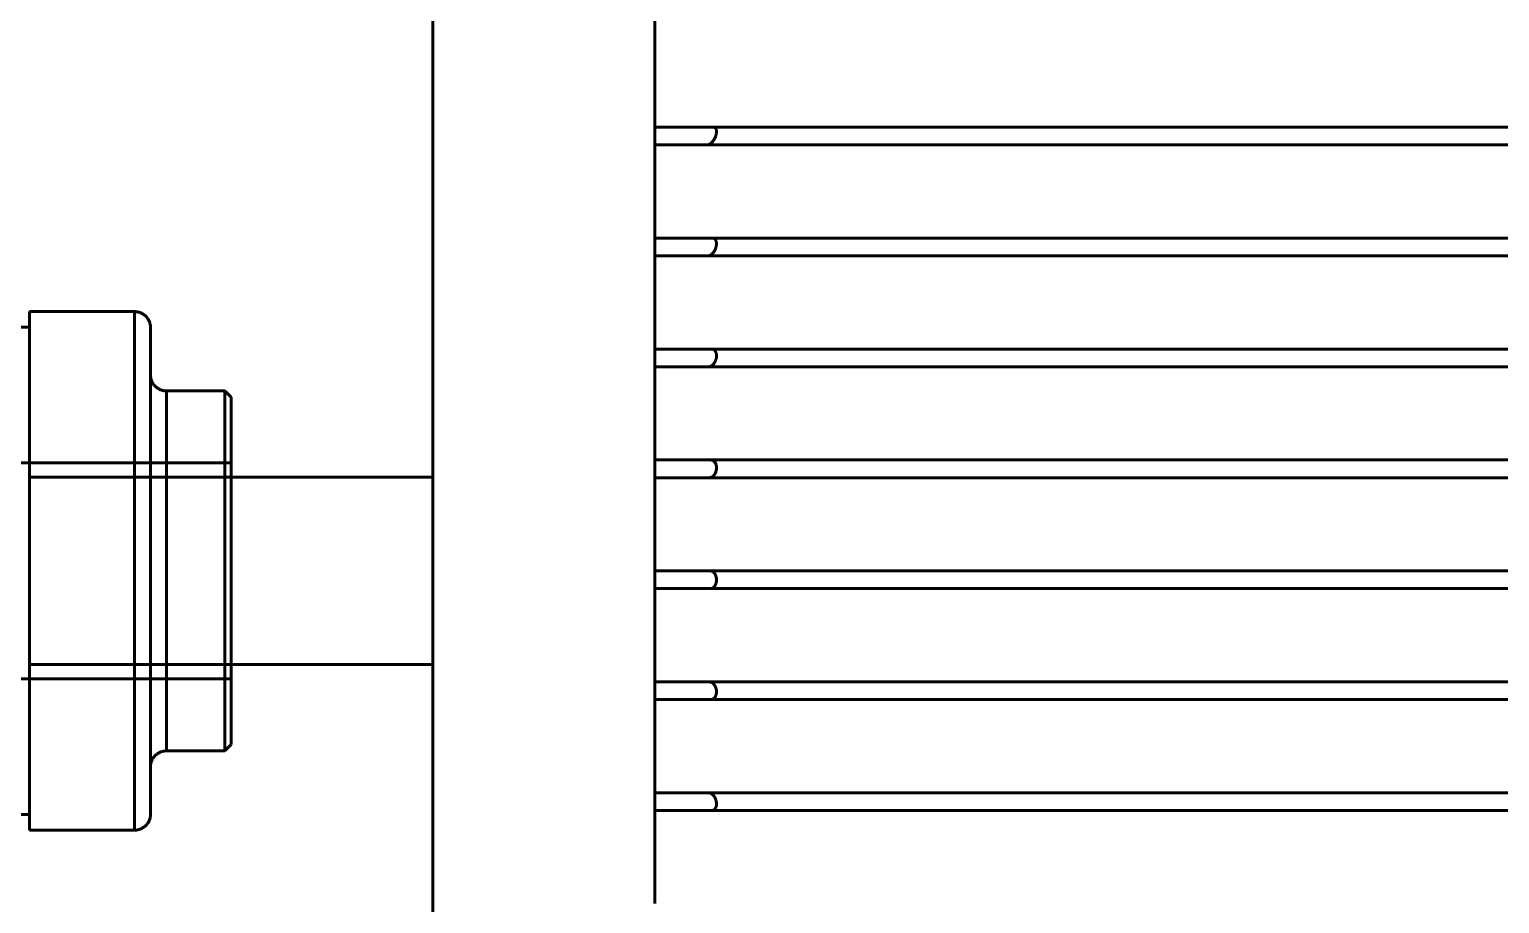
# Model space of a CAD drawing. Header units: millimetres. Extents: x -1437 to 2444, y -445 to 905.
# Drawn here: x 1100 to 1610, y 68 to 371 of the extents above; entities that cross this region are included whole.
import ezdxf

# ---------------------------------------------------------------- set-up
doc = ezdxf.new("R2010")
doc.units = ezdxf.units.MM
doc.layers.add('G-IMPT', color=8, linetype='Continuous', lineweight=40)

# ---------------------------------------------------------------- blocks, each defined once
blk = doc.blocks.new('A3-PCW-PUMP-300X250_dwg_10_PART_Standard_coupling_990_400_in_ASM_CPKN_3e_250_400-7417974-前')
at = {"layer": 'G-IMPT', "lineweight": 60}
for p, q in [((902.5, 183), (902.5, 270.75)), ((917.5, 273), (904.75, 273)), ((904.75, 183), (904.75, 273)), ((917.5, 273), (917.5, 183)), ((929.5, 271.2), (917.5, 271.2)), ((917.5, 183), (917.5, 271.2)), ((929.5, 271.2), (929.5, 183)), ((1079, 271.2), (1067, 271.2)), ((1067, 183), (1067, 271.2)), ((1094, 273), (1079, 273)), ((1079, 183), (1079, 273)), ((1079, 271.2), (1079, 183)), ((1094, 273), (1094, 183)), ((1136.5, 273), (1100, 273)), ((1100, 183), (1100, 273)), ((1136.5, 273), (1136.5, 183)), ((1100, 267.6), (1094, 267.6)), ((1094, 183), (1094, 267.6)), ((1100, 267.6), (1100, 183)), ((1142, 183), (1142, 267.5)), ((929.5, 183), (929.5, 253.3)), ((1067, 183), (1067, 253.3)), ((1142, 183), (1142, 251)), ((843.75, 245.5), (840, 241.75)), ((898.75, 245.5), (843.75, 245.5)), ((843.75, 183), (843.75, 245.5)), ((898.75, 245.5), (898.75, 183)), ((902.5, 183), (902.5, 249.25)), ((1062.2, 248.5), (934.3, 248.5)), ((934.3, 183), (934.3, 248.5)), ((1062.2, 248.5), (1062.2, 183)), ((1167.75, 245.5), (1147.5, 245.5)), ((1147.5, 183), (1147.5, 245.5)), ((1170, 243.25), (1167.75, 245.5)), ((1167.75, 245.5), (1167.75, 183)), ((840, 183), (840, 241.75)), ((1170, 243.25), (1170, 183)), ((1170, 220.5), (840, 220.5)), ((840, 220.5), (840, 183)), ((1170, 183), (1170, 220.5)), ((840, 124.25), (840, 183)), ((840, 145.5), (840, 183)), ((843.75, 183), (843.75, 120.5)), ((898.75, 120.5), (898.75, 183)), ((902.5, 183), (902.5, 116.75)), ((902.5, 95.25), (902.5, 183)), ((904.75, 183), (904.75, 93)), ((917.5, 94.8), (917.5, 183)), ((917.5, 93), (917.5, 183)), ((929.5, 112.7), (929.5, 183)), ((929.5, 94.8), (929.5, 183)), ((934.3, 183), (934.3, 117.5)), ((1062.2, 117.5), (1062.2, 183)), ((1067, 183), (1067, 112.7)), ((1067, 94.8), (1067, 183)), ((1079, 93), (1079, 183)), ((1079, 94.8), (1079, 183)), ((1094, 98.4), (1094, 183)), ((1094, 93), (1094, 183)), ((1100, 93), (1100, 183)), ((1100, 98.4), (1100, 183)), ((1136.5, 93), (1136.5, 183)), ((1142, 183), (1142, 98.5)), ((1142, 115), (1142, 183)), ((1147.5, 183), (1147.5, 120.5)), ((1167.75, 120.5), (1167.75, 183)), ((1170, 145.5), (1170, 183)), ((1170, 122.75), (1170, 183)), ((840, 145.5), (1170, 145.5)), ((840, 124.25), (843.75, 120.5)), ((1167.75, 120.5), (1170, 122.75)), ((843.75, 120.5), (898.75, 120.5)), ((934.3, 117.5), (1062.2, 117.5)), ((1147.5, 120.5), (1167.75, 120.5)), ((1094, 98.4), (1100, 98.4)), ((904.75, 93), (917.5, 93)), ((917.5, 94.8), (929.5, 94.8)), ((1067, 94.8), (1079, 94.8)), ((1079, 93), (1094, 93)), ((1100, 93), (1136.5, 93))]:
    blk.add_line(p, q, dxfattribs=at)
at = {"layer": 'G-IMPT', "lineweight": 60, "flags": 128}
for points in [[(902.5, 270.75), (902.5, 270.84), (902.51, 270.93), (902.52, 271.02), (902.53, 271.11), (902.54, 271.2), (902.56, 271.28), (902.59, 271.37), (902.61, 271.46), (902.64, 271.54), (902.68, 271.63), (902.71, 271.71), (902.75, 271.79), (902.8, 271.87), (902.84, 271.95), (902.89, 272.02), (902.95, 272.09), (903, 272.16), (903.06, 272.23), (903.12, 272.3), (903.18, 272.36), (903.25, 272.43), (903.32, 272.48), (903.39, 272.54), (903.46, 272.59), (903.53, 272.64), (903.61, 272.69), (903.69, 272.73), (903.77, 272.78), (903.85, 272.81), (903.93, 272.85), (904.02, 272.88), (904.1, 272.91), (904.19, 272.93), (904.28, 272.95), (904.37, 272.97), (904.46, 272.98), (904.55, 272.99), (904.64, 273), (904.73, 273), (904.75, 273)], [(902.5, 270.75), (902.5, 270.68), (902.5, 270.47), (902.5, 270.12), (902.5, 269.63), (902.5, 269), (902.5, 268.23), (902.5, 267.33), (902.5, 266.3), (902.5, 265.12), (902.5, 263.82), (902.5, 262.39), (902.5, 260.83), (902.5, 259.15), (902.5, 257.35), (902.5, 255.42), (902.5, 253.38), (902.5, 251.23), (902.5, 248.97), (902.5, 246.6), (902.5, 244.14), (902.5, 241.57), (902.5, 238.91), (902.5, 236.16), (902.5, 233.33), (902.5, 230.41), (902.5, 227.42), (902.5, 224.36), (902.5, 221.23), (902.5, 218.04), (902.5, 214.8), (902.5, 211.5), (902.5, 208.16), (902.5, 204.78), (902.5, 201.36), (902.5, 197.91), (902.5, 194.44), (902.5, 190.96), (902.5, 187.46), (902.5, 183.95), (902.5, 183)], [(902.5, 183), (902.5, 186.51), (902.5, 190.01), (902.5, 193.5), (902.5, 196.98), (902.5, 200.43), (902.5, 203.86), (902.5, 207.25), (902.5, 210.6), (902.5, 213.91), (902.5, 217.17), (902.5, 220.38), (902.5, 223.52), (902.5, 226.6), (902.5, 229.61), (902.5, 232.55), (902.5, 235.4), (902.5, 238.18), (902.5, 240.86), (902.5, 243.45), (902.5, 245.95), (902.5, 248.34), (902.5, 250.63), (902.5, 252.81), (902.5, 254.88), (902.5, 256.84), (902.5, 258.68), (902.5, 260.39), (902.5, 261.98), (902.5, 263.45), (902.5, 264.79), (902.5, 265.99), (902.5, 267.07), (902.5, 268), (902.5, 268.81), (902.5, 269.47), (902.5, 270), (902.5, 270.39), (902.5, 270.64), (902.5, 270.74), (902.5, 270.75)], [(1136.5, 273), (1136.72, 273), (1136.94, 272.98), (1137.16, 272.96), (1137.38, 272.93), (1137.59, 272.89), (1137.81, 272.84), (1138.02, 272.79), (1138.23, 272.72), (1138.44, 272.65), (1138.64, 272.57), (1138.84, 272.48), (1139.04, 272.38), (1139.23, 272.27), (1139.42, 272.16), (1139.61, 272.04), (1139.78, 271.91), (1139.96, 271.78), (1140.13, 271.63), (1140.29, 271.49), (1140.45, 271.33), (1140.6, 271.17), (1140.74, 271), (1140.88, 270.83), (1141.01, 270.65), (1141.13, 270.47), (1141.24, 270.28), (1141.35, 270.09), (1141.45, 269.9), (1141.54, 269.7), (1141.63, 269.49), (1141.7, 269.29), (1141.77, 269.08), (1141.83, 268.86), (1141.88, 268.65), (1141.92, 268.43), (1141.95, 268.22), (1141.98, 268), (1141.99, 267.78), (1142, 267.56), (1142, 267.5)], [(1142, 267.5), (1142, 267.43), (1142, 267.23), (1142, 266.89), (1142, 266.42), (1142, 265.82), (1142, 265.08), (1142, 264.21), (1142, 263.21), (1142, 262.08), (1142, 260.83), (1142, 259.45), (1142, 257.95), (1142, 256.33), (1142, 254.59), (1142, 252.74), (1142, 250.78), (1142, 248.7), (1142, 246.53), (1142, 244.25), (1142, 241.87), (1142, 239.4), (1142, 236.84), (1142, 234.19), (1142, 231.46), (1142, 228.66), (1142, 225.78), (1142, 222.83), (1142, 219.82), (1142, 216.74), (1142, 213.62), (1142, 210.45), (1142, 207.23), (1142, 203.97), (1142, 200.68), (1142, 197.36), (1142, 194.02), (1142, 190.66), (1142, 187.29), (1142, 183.91), (1142, 183)], [(1142, 183), (1142, 186.38), (1142, 189.75), (1142, 193.12), (1142, 196.46), (1142, 199.79), (1142, 203.09), (1142, 206.35), (1142, 209.58), (1142, 212.77), (1142, 215.91), (1142, 218.99), (1142, 222.02), (1142, 224.99), (1142, 227.89), (1142, 230.71), (1142, 233.46), (1142, 236.13), (1142, 238.72), (1142, 241.21), (1142, 243.62), (1142, 245.92), (1142, 248.13), (1142, 250.23), (1142, 252.22), (1142, 254.1), (1142, 255.87), (1142, 257.53), (1142, 259.06), (1142, 260.47), (1142, 261.76), (1142, 262.92), (1142, 263.95), (1142, 264.86), (1142, 265.63), (1142, 266.27), (1142, 266.78), (1142, 267.15), (1142, 267.39), (1142, 267.5), (1142, 267.5)], [(929.5, 253.3), (929.5, 253.11), (929.52, 252.92), (929.53, 252.73), (929.56, 252.54), (929.6, 252.35), (929.64, 252.16), (929.69, 251.97), (929.74, 251.79), (929.81, 251.61), (929.88, 251.43), (929.96, 251.26), (930.04, 251.08), (930.13, 250.91), (930.23, 250.75), (930.34, 250.59), (930.45, 250.43), (930.57, 250.28), (930.69, 250.13), (930.82, 249.99), (930.96, 249.86), (931.1, 249.73), (931.24, 249.6), (931.39, 249.48), (931.55, 249.37), (931.71, 249.26), (931.87, 249.16), (932.04, 249.07), (932.21, 248.98), (932.38, 248.9), (932.56, 248.83), (932.74, 248.76), (932.92, 248.7), (933.11, 248.65), (933.3, 248.61), (933.48, 248.57), (933.67, 248.54), (933.86, 248.52), (934.06, 248.51), (934.25, 248.5), (934.3, 248.5)], [(1062.2, 248.5), (1062.39, 248.5), (1062.58, 248.52), (1062.77, 248.53), (1062.96, 248.56), (1063.15, 248.6), (1063.34, 248.64), (1063.53, 248.69), (1063.71, 248.74), (1063.89, 248.81), (1064.07, 248.88), (1064.24, 248.96), (1064.42, 249.04), (1064.59, 249.13), (1064.75, 249.23), (1064.91, 249.34), (1065.07, 249.45), (1065.22, 249.57), (1065.37, 249.69), (1065.51, 249.82), (1065.64, 249.96), (1065.77, 250.1), (1065.9, 250.24), (1066.02, 250.39), (1066.13, 250.55), (1066.24, 250.71), (1066.34, 250.87), (1066.43, 251.04), (1066.52, 251.21), (1066.6, 251.38), (1066.67, 251.56), (1066.74, 251.74), (1066.8, 251.92), (1066.85, 252.11), (1066.89, 252.3), (1066.93, 252.48), (1066.96, 252.67), (1066.98, 252.86), (1066.99, 253.06), (1067, 253.25), (1067, 253.3)], [(1142, 251), (1142, 250.78), (1142.02, 250.56), (1142.04, 250.34), (1142.07, 250.12), (1142.11, 249.91), (1142.16, 249.69), (1142.21, 249.48), (1142.28, 249.27), (1142.35, 249.06), (1142.43, 248.86), (1142.52, 248.66), (1142.62, 248.46), (1142.73, 248.27), (1142.84, 248.08), (1142.96, 247.89), (1143.09, 247.72), (1143.22, 247.54), (1143.37, 247.37), (1143.51, 247.21), (1143.67, 247.05), (1143.83, 246.9), (1144, 246.76), (1144.17, 246.62), (1144.35, 246.49), (1144.53, 246.37), (1144.72, 246.26), (1144.91, 246.15), (1145.1, 246.05), (1145.3, 245.96), (1145.51, 245.87), (1145.71, 245.8), (1145.92, 245.73), (1146.14, 245.67), (1146.35, 245.62), (1146.57, 245.58), (1146.78, 245.55), (1147, 245.52), (1147.22, 245.51), (1147.44, 245.5), (1147.5, 245.5)], [(898.75, 245.5), (898.9, 245.5), (899.05, 245.51), (899.2, 245.53), (899.35, 245.55), (899.5, 245.57), (899.64, 245.61), (899.79, 245.65), (899.93, 245.69), (900.07, 245.74), (900.21, 245.8), (900.35, 245.86), (900.48, 245.92), (900.61, 246), (900.74, 246.07), (900.87, 246.15), (900.99, 246.24), (901.11, 246.33), (901.22, 246.43), (901.33, 246.53), (901.44, 246.64), (901.54, 246.75), (901.64, 246.86), (901.73, 246.98), (901.82, 247.1), (901.91, 247.22), (901.98, 247.35), (902.06, 247.48), (902.13, 247.62), (902.19, 247.75), (902.25, 247.89), (902.3, 248.03), (902.34, 248.17), (902.38, 248.32), (902.42, 248.47), (902.45, 248.61), (902.47, 248.76), (902.48, 248.91), (902.5, 249.06), (902.5, 249.21), (902.5, 249.25)], [(902.5, 95.25), (902.5, 95.32), (902.5, 95.53), (902.5, 95.88), (902.5, 96.37), (902.5, 97), (902.5, 97.77), (902.5, 98.67), (902.5, 99.7), (902.5, 100.88), (902.5, 102.18), (902.5, 103.61), (902.5, 105.17), (902.5, 106.85), (902.5, 108.65), (902.5, 110.58), (902.5, 112.62), (902.5, 114.77), (902.5, 117.03), (902.5, 119.4), (902.5, 121.86), (902.5, 124.43), (902.5, 127.09), (902.5, 129.84), (902.5, 132.67), (902.5, 135.59), (902.5, 138.58), (902.5, 141.64), (902.5, 144.77), (902.5, 147.96), (902.5, 151.2), (902.5, 154.5), (902.5, 157.84), (902.5, 161.22), (902.5, 164.64), (902.5, 168.09), (902.5, 171.56), (902.5, 175.04), (902.5, 178.54), (902.5, 182.05), (902.5, 183)], [(902.5, 183), (902.5, 179.49), (902.5, 175.99), (902.5, 172.5), (902.5, 169.02), (902.5, 165.57), (902.5, 162.14), (902.5, 158.75), (902.5, 155.4), (902.5, 152.09), (902.5, 148.83), (902.5, 145.62), (902.5, 142.48), (902.5, 139.4), (902.5, 136.39), (902.5, 133.45), (902.5, 130.6), (902.5, 127.82), (902.5, 125.14), (902.5, 122.55), (902.5, 120.05), (902.5, 117.66), (902.5, 115.37), (902.5, 113.19), (902.5, 111.12), (902.5, 109.16), (902.5, 107.32), (902.5, 105.61), (902.5, 104.02), (902.5, 102.55), (902.5, 101.21), (902.5, 100.01), (902.5, 98.93), (902.5, 98), (902.5, 97.19), (902.5, 96.53), (902.5, 96), (902.5, 95.61), (902.5, 95.36), (902.5, 95.26), (902.5, 95.25)], [(1142, 98.5), (1142, 98.57), (1142, 98.77), (1142, 99.11), (1142, 99.58), (1142, 100.18), (1142, 100.92), (1142, 101.79), (1142, 102.79), (1142, 103.92), (1142, 105.17), (1142, 106.55), (1142, 108.05), (1142, 109.67), (1142, 111.41), (1142, 113.26), (1142, 115.22), (1142, 117.3), (1142, 119.47), (1142, 121.75), (1142, 124.13), (1142, 126.6), (1142, 129.16), (1142, 131.81), (1142, 134.54), (1142, 137.34), (1142, 140.22), (1142, 143.17), (1142, 146.18), (1142, 149.26), (1142, 152.38), (1142, 155.55), (1142, 158.77), (1142, 162.03), (1142, 165.32), (1142, 168.64), (1142, 171.98), (1142, 175.34), (1142, 178.71), (1142, 182.09), (1142, 183)], [(1142, 183), (1142, 179.62), (1142, 176.25), (1142, 172.88), (1142, 169.54), (1142, 166.21), (1142, 162.91), (1142, 159.65), (1142, 156.42), (1142, 153.23), (1142, 150.09), (1142, 147.01), (1142, 143.98), (1142, 141.01), (1142, 138.11), (1142, 135.29), (1142, 132.54), (1142, 129.87), (1142, 127.28), (1142, 124.79), (1142, 122.38), (1142, 120.08), (1142, 117.87), (1142, 115.77), (1142, 113.78), (1142, 111.9), (1142, 110.13), (1142, 108.47), (1142, 106.94), (1142, 105.53), (1142, 104.24), (1142, 103.08), (1142, 102.05), (1142, 101.14), (1142, 100.37), (1142, 99.73), (1142, 99.22), (1142, 98.85), (1142, 98.61), (1142, 98.5), (1142, 98.5)], [(902.5, 116.75), (902.5, 116.9), (902.49, 117.05), (902.47, 117.2), (902.45, 117.35), (902.43, 117.5), (902.39, 117.64), (902.35, 117.79), (902.31, 117.93), (902.26, 118.07), (902.2, 118.21), (902.14, 118.35), (902.08, 118.48), (902, 118.61), (901.93, 118.74), (901.85, 118.87), (901.76, 118.99), (901.67, 119.11), (901.57, 119.22), (901.47, 119.33), (901.36, 119.44), (901.25, 119.54), (901.14, 119.64), (901.02, 119.73), (900.9, 119.82), (900.78, 119.91), (900.65, 119.98), (900.52, 120.06), (900.38, 120.13), (900.25, 120.19), (900.11, 120.25), (899.97, 120.3), (899.83, 120.34), (899.68, 120.38), (899.53, 120.42), (899.39, 120.45), (899.24, 120.47), (899.09, 120.48), (898.94, 120.5), (898.79, 120.5), (898.75, 120.5)], [(934.3, 117.5), (934.11, 117.5), (933.92, 117.48), (933.73, 117.47), (933.54, 117.44), (933.35, 117.4), (933.16, 117.36), (932.97, 117.31), (932.79, 117.26), (932.61, 117.19), (932.43, 117.12), (932.26, 117.04), (932.08, 116.96), (931.91, 116.87), (931.75, 116.77), (931.59, 116.66), (931.43, 116.55), (931.28, 116.43), (931.13, 116.31), (930.99, 116.18), (930.86, 116.04), (930.73, 115.9), (930.6, 115.76), (930.48, 115.61), (930.37, 115.45), (930.26, 115.29), (930.16, 115.13), (930.07, 114.96), (929.98, 114.79), (929.9, 114.62), (929.83, 114.44), (929.76, 114.26), (929.7, 114.08), (929.65, 113.89), (929.61, 113.7), (929.57, 113.52), (929.54, 113.33), (929.52, 113.14), (929.51, 112.94), (929.5, 112.75), (929.5, 112.7)], [(1067, 112.7), (1067, 112.89), (1066.98, 113.08), (1066.97, 113.27), (1066.94, 113.46), (1066.9, 113.65), (1066.86, 113.84), (1066.81, 114.03), (1066.76, 114.21), (1066.69, 114.39), (1066.62, 114.57), (1066.54, 114.74), (1066.46, 114.92), (1066.37, 115.09), (1066.27, 115.25), (1066.16, 115.41), (1066.05, 115.57), (1065.93, 115.72), (1065.81, 115.87), (1065.68, 116.01), (1065.54, 116.14), (1065.4, 116.27), (1065.26, 116.4), (1065.11, 116.52), (1064.95, 116.63), (1064.79, 116.74), (1064.63, 116.84), (1064.46, 116.93), (1064.29, 117.02), (1064.12, 117.1), (1063.94, 117.17), (1063.76, 117.24), (1063.58, 117.3), (1063.39, 117.35), (1063.2, 117.39), (1063.02, 117.43), (1062.83, 117.46), (1062.64, 117.48), (1062.44, 117.49), (1062.25, 117.5), (1062.2, 117.5)], [(1147.5, 120.5), (1147.28, 120.5), (1147.06, 120.48), (1146.84, 120.46), (1146.62, 120.43), (1146.41, 120.39), (1146.19, 120.34), (1145.98, 120.29), (1145.77, 120.22), (1145.56, 120.15), (1145.36, 120.07), (1145.16, 119.98), (1144.96, 119.88), (1144.77, 119.77), (1144.58, 119.66), (1144.39, 119.54), (1144.22, 119.41), (1144.04, 119.28), (1143.87, 119.13), (1143.71, 118.99), (1143.55, 118.83), (1143.4, 118.67), (1143.26, 118.5), (1143.12, 118.33), (1142.99, 118.15), (1142.87, 117.97), (1142.76, 117.78), (1142.65, 117.59), (1142.55, 117.4), (1142.46, 117.2), (1142.37, 116.99), (1142.3, 116.79), (1142.23, 116.58), (1142.17, 116.36), (1142.12, 116.15), (1142.08, 115.93), (1142.05, 115.72), (1142.02, 115.5), (1142.01, 115.28), (1142, 115.06), (1142, 115)], [(1142, 98.5), (1142, 98.28), (1141.98, 98.06), (1141.96, 97.84), (1141.93, 97.62), (1141.89, 97.41), (1141.84, 97.19), (1141.79, 96.98), (1141.72, 96.77), (1141.65, 96.56), (1141.57, 96.36), (1141.48, 96.16), (1141.38, 95.96), (1141.27, 95.77), (1141.16, 95.58), (1141.04, 95.39), (1140.91, 95.22), (1140.78, 95.04), (1140.63, 94.87), (1140.49, 94.71), (1140.33, 94.55), (1140.17, 94.4), (1140, 94.26), (1139.83, 94.12), (1139.65, 93.99), (1139.47, 93.87), (1139.28, 93.76), (1139.09, 93.65), (1138.9, 93.55), (1138.7, 93.46), (1138.49, 93.37), (1138.29, 93.3), (1138.08, 93.23), (1137.86, 93.17), (1137.65, 93.12), (1137.43, 93.08), (1137.22, 93.05), (1137, 93.02), (1136.78, 93.01), (1136.56, 93), (1136.5, 93)], [(904.75, 93), (904.66, 93), (904.57, 93.01), (904.48, 93.02), (904.39, 93.03), (904.3, 93.04), (904.22, 93.06), (904.13, 93.09), (904.04, 93.11), (903.96, 93.14), (903.87, 93.18), (903.79, 93.21), (903.71, 93.25), (903.63, 93.3), (903.55, 93.34), (903.48, 93.39), (903.41, 93.45), (903.34, 93.5), (903.27, 93.56), (903.2, 93.62), (903.14, 93.68), (903.07, 93.75), (903.02, 93.82), (902.96, 93.89), (902.91, 93.96), (902.86, 94.03), (902.81, 94.11), (902.77, 94.19), (902.72, 94.27), (902.69, 94.35), (902.65, 94.43), (902.62, 94.52), (902.59, 94.6), (902.57, 94.69), (902.55, 94.78), (902.53, 94.87), (902.52, 94.96), (902.51, 95.05), (902.5, 95.14), (902.5, 95.23), (902.5, 95.25)]]:
    blk.add_lwpolyline(points, dxfattribs=at)
blk = doc.blocks.new('A3-PCW-PUMP-300X250_dwg_11_PART_ligp6vd3nh57nxv0ca5b7lvza________in_ASM_CPKN_3e_250_400-7417975-前')
at = {"layer": 'G-IMPT', "lineweight": 60}
for p, q in [((1317, 425.2), (1317, 337)), ((1240, 183), (1240, 404.76)), ((1317, 406.04), (1317, 337)), ((1317, 337), (2073.6, 337)), ((2073.6, 337), (1317, 337)), ((1317, 337), (1317, 330.84)), ((1317, 337), (1317, 330.84)), ((1317, 337), (1317, 330.84)), ((1317, 337), (1317, 330.84)), ((2053.36, 337), (1337.24, 337)), ((1337.24, 337), (2053.36, 337)), ((1337.24, 337), (2053.36, 337)), ((2073.6, 330.84), (1317, 330.84)), ((1317, 330.84), (2073.6, 330.84)), ((1317, 330.84), (1317, 298.5)), ((1317, 330.84), (1317, 298.5)), ((1335.06, 330.84), (2055.54, 330.84)), ((1335.06, 330.84), (2055.54, 330.84)), ((1335.06, 330.84), (2055.54, 330.84)), ((1336.97, 298.5), (1317, 298.5)), ((1317, 298.5), (2073.6, 298.5)), ((1336.97, 298.5), (1317, 298.5)), ((2073.6, 298.5), (1317, 298.5)), ((1317, 298.5), (1317, 292.34)), ((1317, 298.5), (1317, 292.34)), ((1317, 298.5), (1317, 292.34)), ((1317, 298.5), (1317, 292.34)), ((2053.63, 298.5), (1336.97, 298.5)), ((1336.97, 298.5), (2053.63, 298.5)), ((1336.97, 298.5), (2053.63, 298.5)), ((1317, 292.34), (1335.34, 292.34)), ((2073.6, 292.34), (1317, 292.34)), ((1317, 292.34), (1335.34, 292.34)), ((1317, 292.34), (2073.6, 292.34)), ((1317, 292.34), (1317, 260)), ((1317, 292.34), (1317, 260)), ((1335.34, 292.34), (2055.26, 292.34)), ((1335.34, 292.34), (2055.26, 292.34)), ((1335.34, 292.34), (2055.26, 292.34)), ((1336.69, 260), (1317, 260)), ((1317, 260), (2073.6, 260)), ((1336.69, 260), (1317, 260)), ((2073.6, 260), (1317, 260)), ((1317, 260), (1317, 253.84)), ((1317, 260), (1317, 253.84)), ((1317, 260), (1317, 253.84)), ((1317, 260), (1317, 253.84)), ((2053.91, 260), (1336.69, 260)), ((1336.69, 260), (2053.91, 260)), ((1336.69, 260), (2053.91, 260)), ((1317, 253.84), (1335.62, 253.84)), ((2073.6, 253.84), (1317, 253.84)), ((1317, 253.84), (1335.62, 253.84)), ((1317, 253.84), (2073.6, 253.84)), ((1317, 253.84), (1317, 221.5)), ((1317, 253.84), (1317, 221.5)), ((1335.62, 253.84), (2054.98, 253.84)), ((1335.62, 253.84), (2054.98, 253.84)), ((1335.62, 253.84), (2054.98, 253.84)), ((1317, 221.5), (2073.6, 221.5)), ((2073.6, 221.5), (1317, 221.5)), ((1317, 221.5), (1317, 215.34)), ((1317, 221.5), (1317, 215.34)), ((1317, 221.5), (1317, 215.34)), ((1317, 221.5), (1317, 215.34)), ((2054.19, 221.5), (1336.41, 221.5)), ((2054.19, 221.5), (1336.41, 221.5)), ((1336.41, 221.5), (2054.19, 221.5)), ((1240, 215.5), (1100, 215.5)), ((1240, 215.5), (1240, 183)), ((2073.6, 215.34), (1317, 215.34)), ((1317, 215.34), (2073.6, 215.34)), ((1317, 215.34), (1317, 183)), ((1317, 215.34), (1317, 183)), ((1335.9, 215.34), (2054.7, 215.34)), ((1335.9, 215.34), (2054.7, 215.34)), ((1335.9, 215.34), (2054.7, 215.34)), ((1240, -38.76), (1240, 183)), ((1240, 150.5), (1240, 183)), ((1317, 183), (1317, 176.84)), ((1317, 183), (1317, 176.84)), ((1317, 183), (1336.13, 183)), ((2073.6, 183), (1317, 183)), ((1336.13, 183), (1317, 183)), ((1317, 183), (2073.6, 183)), ((1317, 183), (1317, 176.84)), ((1317, 183), (1317, 176.84)), ((2054.47, 183), (1336.13, 183)), ((2054.47, 183), (1336.13, 183)), ((1336.13, 183), (2054.47, 183)), ((1317, 176.84), (1317, 144.5)), ((1317, 176.84), (1317, 144.5)), ((1317, 176.84), (2073.6, 176.84)), ((2073.6, 176.84), (1317, 176.84)), ((1336.18, 176.84), (2054.42, 176.84)), ((2054.42, 176.84), (1336.18, 176.84)), ((1336.18, 176.84), (2054.42, 176.84)), ((1100, 150.5), (1240, 150.5)), ((1317, 144.5), (1317, 138.34)), ((1317, 144.5), (1317, 138.34)), ((2073.6, 144.5), (1317, 144.5)), ((1317, 144.5), (2073.6, 144.5)), ((1317, 144.5), (1317, 138.34)), ((1317, 144.5), (1317, 138.34)), ((2054.75, 144.5), (1335.85, 144.5)), ((1335.85, 144.5), (2054.75, 144.5)), ((1335.85, 144.5), (2054.75, 144.5)), ((1317, 138.34), (1317, 106)), ((1317, 138.34), (1317, 106)), ((1317, 138.34), (2073.6, 138.34)), ((2073.6, 138.34), (1317, 138.34)), ((1336.45, 138.34), (2054.15, 138.34)), ((2054.15, 138.34), (1336.45, 138.34)), ((1336.45, 138.34), (2054.15, 138.34)), ((1317, 106), (1317, 99.84)), ((1317, 106), (1317, 99.84)), ((1335.57, 106), (1317, 106)), ((2073.6, 106), (1317, 106)), ((1335.57, 106), (1317, 106)), ((1317, 106), (2073.6, 106)), ((1317, 106), (1317, 99.84)), ((1317, 106), (1317, 99.84)), ((2055.03, 106), (1335.57, 106)), ((2055.03, 106), (1335.57, 106)), ((1335.57, 106), (2055.03, 106)), ((1317, 99.84), (1317, 67.5)), ((1317, 99.84), (1317, 67.5)), ((1317, 99.84), (1336.73, 99.84)), ((1317, 99.84), (2073.6, 99.84)), ((1317, 99.84), (1336.73, 99.84)), ((2073.6, 99.84), (1317, 99.84)), ((1336.73, 99.84), (2053.87, 99.84)), ((1336.73, 99.84), (2053.87, 99.84)), ((1336.73, 99.84), (2053.87, 99.84))]:
    blk.add_line(p, q, dxfattribs=at)
at = {"layer": 'G-IMPT', "lineweight": 60, "flags": 128}
for points in [[(1336.41, 221.5), (1326.7, 221.5), (1317, 221.5)], [(1317, 221.5), (1326.7, 221.5), (1336.41, 221.5)], [(1317, 215.34), (1326.45, 215.34), (1335.9, 215.34)], [(1335.9, 215.34), (1326.45, 215.34), (1317, 215.34)], [(1336.18, 176.84), (1326.59, 176.84), (1317, 176.84)], [(1317, 176.84), (1326.59, 176.84), (1336.18, 176.84)], [(1317, 144.5), (1326.42, 144.5), (1335.85, 144.5)], [(1335.85, 144.5), (1326.42, 144.5), (1317, 144.5)], [(1336.45, 138.34), (1326.72, 138.34), (1317, 138.34)], [(1317, 138.34), (1326.72, 138.34), (1336.45, 138.34)]]:
    blk.add_lwpolyline(points, dxfattribs=at)
at = {"layer": 'G-IMPT', "lineweight": 60}
for points in [[(1337.24, 337), (1333.82, 337), (1327.03, 337), (1320.33, 337), (1317, 337)], [(1317, 337), (1320.33, 337), (1327.03, 337), (1333.82, 337), (1337.24, 337)], [(1317, 330.84), (1319.98, 330.84), (1325.96, 330.84), (1332.02, 330.84), (1335.06, 330.84)], [(1335.06, 330.84), (1332.02, 330.84), (1325.96, 330.84), (1319.98, 330.84), (1317, 330.84)]]:
    blk.add_open_spline(points, degree=3, dxfattribs=at)
for points, knots in [([(1335.06, 330.84), (1335.17, 330.84), (1335.39, 330.87), (1335.67, 330.97), (1335.9, 331.08), (1336.07, 331.19), (1336.25, 331.31), (1336.42, 331.45), (1336.59, 331.6), (1336.76, 331.77), (1336.93, 331.96), (1337.1, 332.16), (1337.26, 332.37), (1337.41, 332.6), (1337.56, 332.84), (1337.7, 333.09), (1337.83, 333.36), (1337.95, 333.63), (1338.06, 333.91), (1338.15, 334.2), (1338.22, 334.49), (1338.3, 334.87), (1338.36, 335.34), (1338.33, 335.76), (1338.28, 336.06), (1338.22, 336.26), (1338.14, 336.44), (1338.05, 336.59), (1337.94, 336.72), (1337.82, 336.83), (1337.69, 336.91), (1337.51, 336.98), (1337.35, 337), (1337.24, 337)], [0, 0, 0, 0, 0.055556, 0.111111, 0.138889, 0.166667, 0.194444, 0.222222, 0.25, 0.277778, 0.305556, 0.333333, 0.361111, 0.388889, 0.416667, 0.444444, 0.472222, 0.5, 0.527778, 0.555556, 0.583333, 0.611111, 0.666667, 0.722222, 0.75, 0.777778, 0.805556, 0.833333, 0.861111, 0.888889, 0.916667, 0.944444, 1, 1, 1, 1]), ([(1337.24, 337), (1337.35, 337), (1337.51, 336.98), (1337.69, 336.91), (1337.82, 336.83), (1337.94, 336.72), (1338.05, 336.59), (1338.14, 336.44), (1338.22, 336.26), (1338.28, 336.06), (1338.33, 335.76), (1338.36, 335.34), (1338.3, 334.87), (1338.22, 334.49), (1338.15, 334.2), (1338.06, 333.91), (1337.95, 333.63), (1337.83, 333.36), (1337.7, 333.09), (1337.56, 332.84), (1337.41, 332.6), (1337.26, 332.37), (1337.1, 332.16), (1336.93, 331.96), (1336.77, 331.77), (1336.59, 331.6), (1336.42, 331.45), (1336.25, 331.31), (1336.07, 331.19), (1335.9, 331.08), (1335.67, 330.97), (1335.39, 330.87), (1335.17, 330.84), (1335.06, 330.84)], [0, 0, 0, 0, 0.055556, 0.083333, 0.111111, 0.138889, 0.166667, 0.194444, 0.222222, 0.25, 0.277778, 0.333333, 0.388889, 0.416667, 0.444444, 0.472222, 0.5, 0.527778, 0.555556, 0.583333, 0.611111, 0.638889, 0.666667, 0.694444, 0.722222, 0.75, 0.777778, 0.805556, 0.833333, 0.861111, 0.888889, 0.944444, 1, 1, 1, 1]), ([(1335.34, 292.34), (1335.45, 292.34), (1335.68, 292.37), (1335.97, 292.46), (1336.2, 292.58), (1336.37, 292.68), (1336.55, 292.8), (1336.72, 292.94), (1336.88, 293.1), (1337.05, 293.27), (1337.21, 293.46), (1337.37, 293.66), (1337.52, 293.88), (1337.66, 294.12), (1337.8, 294.37), (1337.92, 294.63), (1338.02, 294.9), (1338.12, 295.18), (1338.21, 295.47), (1338.27, 295.76), (1338.31, 296.06), (1338.35, 296.45), (1338.34, 296.91), (1338.26, 297.32), (1338.16, 297.61), (1338.08, 297.8), (1337.97, 297.97), (1337.85, 298.11), (1337.72, 298.24), (1337.59, 298.33), (1337.45, 298.41), (1337.24, 298.48), (1337.08, 298.5), (1336.97, 298.5)], [0, 0, 0, 0, 0.055556, 0.111111, 0.138889, 0.166667, 0.194444, 0.222222, 0.25, 0.277778, 0.305556, 0.333333, 0.361111, 0.388889, 0.416667, 0.444444, 0.472222, 0.5, 0.527778, 0.555556, 0.583333, 0.611111, 0.666667, 0.722222, 0.75, 0.777778, 0.805556, 0.833333, 0.861111, 0.888889, 0.916667, 0.944444, 1, 1, 1, 1]), ([(1336.97, 298.5), (1337.08, 298.5), (1337.24, 298.48), (1337.45, 298.41), (1337.59, 298.33), (1337.72, 298.24), (1337.85, 298.11), (1337.97, 297.97), (1338.08, 297.8), (1338.16, 297.61), (1338.26, 297.32), (1338.34, 296.91), (1338.35, 296.45), (1338.31, 296.06), (1338.27, 295.77), (1338.21, 295.48), (1338.12, 295.19), (1338.02, 294.9), (1337.92, 294.63), (1337.8, 294.37), (1337.66, 294.12), (1337.52, 293.88), (1337.37, 293.66), (1337.21, 293.46), (1337.05, 293.27), (1336.88, 293.1), (1336.72, 292.94), (1336.55, 292.8), (1336.37, 292.68), (1336.2, 292.58), (1335.97, 292.46), (1335.68, 292.37), (1335.45, 292.34), (1335.34, 292.34)], [0, 0, 0, 0, 0.055556, 0.083333, 0.111111, 0.138889, 0.166667, 0.194444, 0.222222, 0.25, 0.277778, 0.333333, 0.388889, 0.416667, 0.444444, 0.472222, 0.5, 0.527778, 0.555556, 0.583333, 0.611111, 0.638889, 0.666667, 0.694444, 0.722222, 0.75, 0.777778, 0.805556, 0.833333, 0.861111, 0.888889, 0.944444, 1, 1, 1, 1]), ([(1335.62, 253.84), (1335.74, 253.84), (1335.97, 253.87), (1336.25, 253.96), (1336.48, 254.08), (1336.66, 254.18), (1336.83, 254.3), (1336.99, 254.44), (1337.16, 254.6), (1337.32, 254.78), (1337.47, 254.97), (1337.61, 255.18), (1337.75, 255.41), (1337.87, 255.65), (1337.99, 255.91), (1338.09, 256.18), (1338.18, 256.46), (1338.27, 256.85), (1338.35, 257.35), (1338.34, 257.84), (1338.31, 258.21), (1338.26, 258.47), (1338.19, 258.72), (1338.11, 258.94), (1338.01, 259.15), (1337.9, 259.33), (1337.77, 259.49), (1337.64, 259.63), (1337.49, 259.75), (1337.34, 259.84), (1337.19, 259.91), (1336.98, 259.98), (1336.81, 260), (1336.69, 260)], [0, 0, 0, 0, 0.055556, 0.111111, 0.138889, 0.166667, 0.194444, 0.222222, 0.25, 0.277778, 0.305556, 0.333333, 0.361111, 0.388889, 0.416667, 0.444444, 0.472222, 0.5, 0.555556, 0.611111, 0.638889, 0.666667, 0.694444, 0.722222, 0.75, 0.777778, 0.805556, 0.833333, 0.861111, 0.888889, 0.916667, 0.944444, 1, 1, 1, 1]), ([(1336.69, 260), (1336.81, 260), (1336.98, 259.98), (1337.19, 259.91), (1337.34, 259.84), (1337.49, 259.75), (1337.64, 259.63), (1337.77, 259.49), (1337.9, 259.33), (1338.01, 259.15), (1338.11, 258.95), (1338.19, 258.72), (1338.26, 258.47), (1338.31, 258.21), (1338.34, 257.84), (1338.35, 257.35), (1338.27, 256.85), (1338.18, 256.46), (1338.09, 256.18), (1337.99, 255.91), (1337.88, 255.65), (1337.75, 255.41), (1337.61, 255.18), (1337.47, 254.97), (1337.32, 254.78), (1337.16, 254.6), (1336.99, 254.44), (1336.83, 254.3), (1336.66, 254.18), (1336.48, 254.08), (1336.25, 253.96), (1335.97, 253.87), (1335.74, 253.84), (1335.62, 253.84)], [0, 0, 0, 0, 0.055556, 0.083333, 0.111111, 0.138889, 0.166667, 0.194444, 0.222222, 0.25, 0.277778, 0.305556, 0.333333, 0.361111, 0.388889, 0.444444, 0.5, 0.527778, 0.555556, 0.583333, 0.611111, 0.638889, 0.666667, 0.694444, 0.722222, 0.75, 0.777778, 0.805556, 0.833333, 0.861111, 0.888889, 0.944444, 1, 1, 1, 1]), ([(1336.41, 221.5), (1336.53, 221.5), (1336.76, 221.47), (1337.03, 221.38), (1337.25, 221.26), (1337.4, 221.14), (1337.55, 221.01), (1337.69, 220.86), (1337.82, 220.69), (1337.94, 220.49), (1338.05, 220.27), (1338.14, 220.04), (1338.22, 219.78), (1338.3, 219.42), (1338.36, 218.94), (1338.33, 218.44), (1338.28, 218.04), (1338.22, 217.75), (1338.15, 217.47), (1338.05, 217.2), (1337.95, 216.95), (1337.83, 216.71), (1337.7, 216.49), (1337.56, 216.29), (1337.41, 216.11), (1337.26, 215.95), (1337.1, 215.81), (1336.93, 215.68), (1336.76, 215.58), (1336.54, 215.46), (1336.25, 215.37), (1336.02, 215.34), (1335.9, 215.34)], [0, 0, 0, 0, 0.055556, 0.111111, 0.138889, 0.166667, 0.194444, 0.222222, 0.25, 0.277778, 0.305556, 0.333333, 0.361111, 0.388889, 0.444444, 0.5, 0.527778, 0.555556, 0.583333, 0.611111, 0.638889, 0.666667, 0.694444, 0.722222, 0.75, 0.777778, 0.805556, 0.833333, 0.861111, 0.888889, 0.944444, 1, 1, 1, 1]), ([(1335.9, 215.34), (1336.02, 215.34), (1336.25, 215.37), (1336.54, 215.46), (1336.76, 215.58), (1336.93, 215.68), (1337.1, 215.81), (1337.26, 215.95), (1337.41, 216.11), (1337.56, 216.29), (1337.7, 216.49), (1337.83, 216.71), (1337.94, 216.95), (1338.05, 217.2), (1338.15, 217.47), (1338.25, 217.84), (1338.33, 218.34), (1338.36, 218.94), (1338.3, 219.42), (1338.22, 219.78), (1338.13, 220.08), (1338, 220.39), (1337.85, 220.64), (1337.72, 220.82), (1337.59, 220.98), (1337.4, 221.15), (1337.21, 221.28), (1337.05, 221.36), (1336.8, 221.46), (1336.59, 221.5), (1336.41, 221.5)], [0, 0, 0, 0, 0.055556, 0.111111, 0.138889, 0.166667, 0.194444, 0.222222, 0.25, 0.277778, 0.305556, 0.333333, 0.361111, 0.388889, 0.416667, 0.444444, 0.5, 0.555556, 0.611111, 0.638889, 0.666667, 0.708333, 0.75, 0.770833, 0.791667, 0.833333, 0.875, 0.895833, 0.916667, 1, 1, 1, 1]), ([(1336.13, 183), (1336.25, 183), (1336.48, 182.97), (1336.77, 182.88), (1336.99, 182.76), (1337.15, 182.65), (1337.31, 182.53), (1337.46, 182.38), (1337.6, 182.21), (1337.74, 182.02), (1337.87, 181.82), (1337.99, 181.59), (1338.08, 181.35), (1338.17, 181.09), (1338.25, 180.81), (1338.32, 180.43), (1338.35, 179.93), (1338.32, 179.33), (1338.22, 178.86), (1338.11, 178.5), (1338.01, 178.26), (1337.9, 178.03), (1337.78, 177.82), (1337.64, 177.63), (1337.5, 177.46), (1337.35, 177.32), (1337.19, 177.19), (1337.03, 177.08), (1336.81, 176.96), (1336.53, 176.87), (1336.3, 176.84), (1336.18, 176.84)], [0, 0, 0, 0, 0.055556, 0.111111, 0.138889, 0.166667, 0.194444, 0.222222, 0.25, 0.277778, 0.305556, 0.333333, 0.361111, 0.388889, 0.416667, 0.444444, 0.5, 0.555556, 0.611111, 0.638889, 0.666667, 0.694444, 0.722222, 0.75, 0.777778, 0.805556, 0.833333, 0.861111, 0.888889, 0.944444, 1, 1, 1, 1]), ([(1336.18, 176.84), (1336.3, 176.84), (1336.53, 176.87), (1336.81, 176.96), (1337.03, 177.08), (1337.19, 177.19), (1337.35, 177.32), (1337.5, 177.46), (1337.64, 177.63), (1337.78, 177.82), (1337.9, 178.03), (1338.01, 178.26), (1338.11, 178.5), (1338.19, 178.77), (1338.26, 179.04), (1338.33, 179.42), (1338.35, 179.83), (1338.33, 180.23), (1338.29, 180.62), (1338.2, 181), (1338.09, 181.35), (1337.99, 181.59), (1337.87, 181.82), (1337.74, 182.02), (1337.61, 182.21), (1337.46, 182.38), (1337.31, 182.53), (1337.15, 182.65), (1336.99, 182.76), (1336.77, 182.88), (1336.48, 182.97), (1336.25, 183), (1336.13, 183)], [0, 0, 0, 0, 0.055556, 0.111111, 0.138889, 0.166667, 0.194444, 0.222222, 0.25, 0.277778, 0.305556, 0.333333, 0.361111, 0.388889, 0.416667, 0.444444, 0.5, 0.527778, 0.555556, 0.611111, 0.638889, 0.666667, 0.694444, 0.722222, 0.75, 0.777778, 0.805556, 0.833333, 0.861111, 0.888889, 0.944444, 1, 1, 1, 1]), ([(1335.85, 144.5), (1335.97, 144.5), (1336.21, 144.47), (1336.49, 144.38), (1336.72, 144.26), (1336.89, 144.16), (1337.06, 144.03), (1337.21, 143.89), (1337.37, 143.73), (1337.52, 143.55), (1337.66, 143.35), (1337.79, 143.13), (1337.91, 142.9), (1338.03, 142.65), (1338.13, 142.38), (1338.21, 142.1), (1338.27, 141.81), (1338.33, 141.42), (1338.36, 140.92), (1338.31, 140.43), (1338.23, 140.07), (1338.16, 139.81), (1338.08, 139.58), (1337.97, 139.36), (1337.85, 139.16), (1337.72, 138.98), (1337.59, 138.83), (1337.44, 138.7), (1337.29, 138.59), (1337.13, 138.5), (1336.97, 138.42), (1336.75, 138.36), (1336.57, 138.34), (1336.45, 138.34)], [0, 0, 0, 0, 0.055556, 0.111111, 0.138889, 0.166667, 0.194444, 0.222222, 0.25, 0.277778, 0.305556, 0.333333, 0.361111, 0.388889, 0.416667, 0.444444, 0.472222, 0.5, 0.555556, 0.611111, 0.638889, 0.666667, 0.694444, 0.722222, 0.75, 0.777778, 0.805556, 0.833333, 0.861111, 0.888889, 0.916667, 0.944444, 1, 1, 1, 1]), ([(1336.45, 138.34), (1336.57, 138.34), (1336.75, 138.36), (1336.97, 138.42), (1337.13, 138.5), (1337.29, 138.59), (1337.44, 138.7), (1337.59, 138.83), (1337.72, 138.98), (1337.85, 139.16), (1337.97, 139.36), (1338.08, 139.58), (1338.16, 139.81), (1338.23, 140.07), (1338.31, 140.43), (1338.36, 140.91), (1338.33, 141.41), (1338.27, 141.81), (1338.21, 142.1), (1338.13, 142.38), (1338.03, 142.65), (1337.92, 142.9), (1337.8, 143.13), (1337.66, 143.35), (1337.52, 143.55), (1337.37, 143.73), (1337.21, 143.89), (1337.06, 144.03), (1336.89, 144.16), (1336.72, 144.26), (1336.49, 144.38), (1336.21, 144.47), (1335.97, 144.5), (1335.85, 144.5)], [0, 0, 0, 0, 0.055556, 0.083333, 0.111111, 0.138889, 0.166667, 0.194444, 0.222222, 0.25, 0.277778, 0.305556, 0.333333, 0.361111, 0.388889, 0.444444, 0.5, 0.527778, 0.555556, 0.583333, 0.611111, 0.638889, 0.666667, 0.694444, 0.722222, 0.75, 0.777778, 0.805556, 0.833333, 0.861111, 0.888889, 0.944444, 1, 1, 1, 1]), ([(1335.57, 106), (1335.69, 106), (1335.92, 105.97), (1336.21, 105.88), (1336.44, 105.76), (1336.61, 105.66), (1336.78, 105.54), (1336.95, 105.4), (1337.11, 105.24), (1337.27, 105.06), (1337.43, 104.87), (1337.57, 104.66), (1337.71, 104.44), (1337.84, 104.19), (1337.96, 103.94), (1338.07, 103.67), (1338.15, 103.39), (1338.26, 103), (1338.34, 102.51), (1338.35, 102.02), (1338.32, 101.64), (1338.27, 101.38), (1338.21, 101.13), (1338.13, 100.9), (1338.03, 100.7), (1337.93, 100.51), (1337.81, 100.35), (1337.67, 100.21), (1337.53, 100.09), (1337.38, 100), (1337.23, 99.93), (1337.02, 99.86), (1336.85, 99.84), (1336.73, 99.84)], [0, 0, 0, 0, 0.055556, 0.111111, 0.138889, 0.166667, 0.194444, 0.222222, 0.25, 0.277778, 0.305556, 0.333333, 0.361111, 0.388889, 0.416667, 0.444444, 0.472222, 0.5, 0.555556, 0.611111, 0.638889, 0.666667, 0.694444, 0.722222, 0.75, 0.777778, 0.805556, 0.833333, 0.861111, 0.888889, 0.916667, 0.944444, 1, 1, 1, 1]), ([(1336.73, 99.84), (1336.85, 99.84), (1337.02, 99.86), (1337.23, 99.93), (1337.38, 100), (1337.53, 100.09), (1337.67, 100.21), (1337.81, 100.35), (1337.93, 100.51), (1338.03, 100.7), (1338.13, 100.9), (1338.21, 101.13), (1338.27, 101.38), (1338.32, 101.64), (1338.35, 102.01), (1338.34, 102.5), (1338.26, 103), (1338.15, 103.39), (1338.07, 103.67), (1337.96, 103.94), (1337.84, 104.19), (1337.71, 104.44), (1337.57, 104.66), (1337.43, 104.87), (1337.28, 105.06), (1337.11, 105.24), (1336.95, 105.4), (1336.79, 105.54), (1336.61, 105.66), (1336.44, 105.76), (1336.21, 105.88), (1335.92, 105.97), (1335.69, 106), (1335.57, 106)], [0, 0, 0, 0, 0.055556, 0.083333, 0.111111, 0.138889, 0.166667, 0.194444, 0.222222, 0.25, 0.277778, 0.305556, 0.333333, 0.361111, 0.388889, 0.444444, 0.5, 0.527778, 0.555556, 0.583333, 0.611111, 0.638889, 0.666667, 0.694444, 0.722222, 0.75, 0.777778, 0.805556, 0.833333, 0.861111, 0.888889, 0.944444, 1, 1, 1, 1])]:
    blk.add_open_spline(points, degree=3, knots=knots, dxfattribs=at)

msp = doc.modelspace()

# ---------------------------------------------------------------- block references
at = {"layer": 'G-IMPT', "lineweight": 60}
for name in ['A3-PCW-PUMP-300X250_dwg_11_PART_ligp6vd3nh57nxv0ca5b7lvza________in_ASM_CPKN_3e_250_400-7417975-前', 'A3-PCW-PUMP-300X250_dwg_10_PART_Standard_coupling_990_400_in_ASM_CPKN_3e_250_400-7417974-前']:
    msp.add_blockref(name, (0, 0), dxfattribs=at)

doc.saveas('drawing.dxf')
